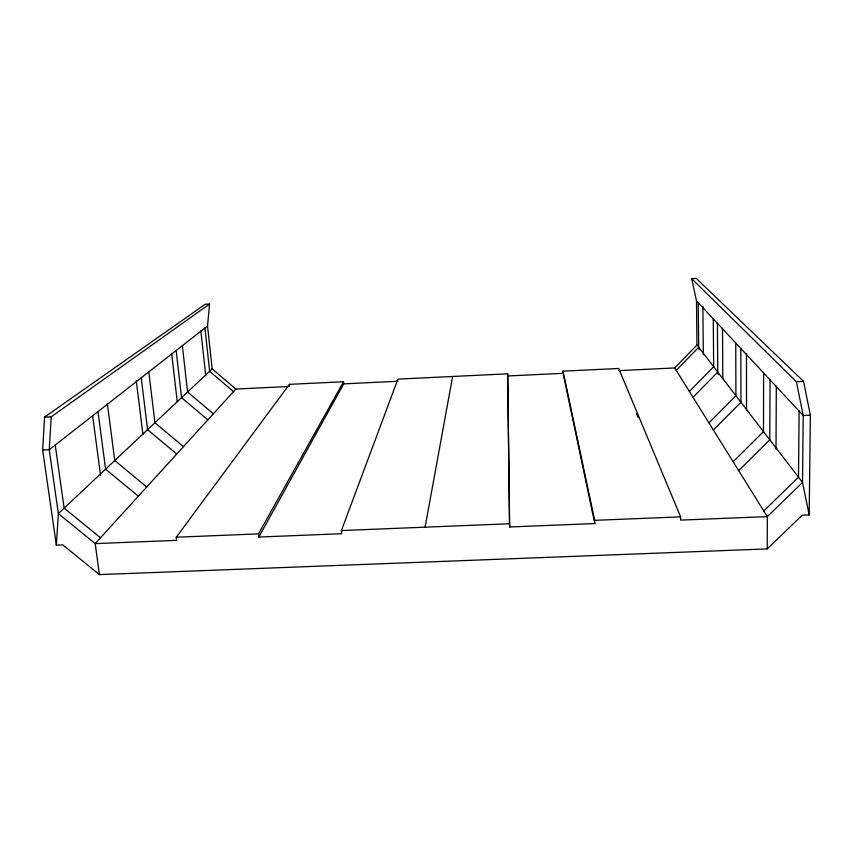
<?xml version="1.0" encoding="UTF-8"?>
<svg xmlns="http://www.w3.org/2000/svg" width="853" height="853" viewBox="0 0 853 853"><rect width="100%" height="100%" fill="white"/><g stroke="black" fill="none" stroke-linecap="round" stroke-linejoin="round"><path stroke-width="1.28" d="M763.616 372.953L763.488 431.607L733.143 461.729M288.314 386.537L235.865 389.053L212.162 368.901L207.535 325.995L209.539 304.041L205.189 304.265L44.58 417.106L42.65 449.989L56.362 545.184L62.823 544.918L99.417 574.613L767.22 548.905L767.316 516.619L674.734 367.942L618.756 370.639M770.014 379.83L769.811 439.839L738.677 470.621M776.017 449.286L776.315 386.11M799.122 411.114L798.504 477.19L763.798 510.958M809.188 514.935L810.35 415.198L803.558 381.366L696.24 278.387L691.655 278.632L696.485 300.8L696.976 345.028L802.534 482.435L809.188 514.935L802.204 515.223L767.22 548.905M209.539 304.041L51.212 416.797L49.239 449.691L58.356 513.591L56.362 545.184M425.093 527.175L452.634 376.482M212.162 368.901L58.356 513.591L95.205 543.617L176.646 540.354L176.272 537.209L289.434 384.351L343.524 381.739L258.491 533.893L258.811 537.049L341.69 533.722L341.424 530.545L397.924 379.116L507.674 373.827L509.667 526.973L594.786 523.55L594.68 520.33L563.023 371.162L618.702 368.475L680.619 516.865L680.662 520.095L767.316 516.619L802.534 482.435L803.217 415.518L796.382 381.707L691.655 278.632M258.811 537.049L343.695 383.871L343.524 381.739M235.865 389.053L95.205 543.617L99.417 574.613M674.734 367.942L696.976 345.028M676.248 370.373L698.692 347.267L698.212 302.655M689.395 391.484L713.652 366.737L713.279 318.841M692.999 397.274L717.757 372.079L717.416 323.287M708.96 422.896L735.915 395.717L735.744 342.991M713.375 429.997L740.958 402.275L740.83 348.461M207.535 325.995L49.239 449.691L42.65 449.989M343.695 383.871L398.074 381.248M507.78 375.97L563.108 373.315L594.786 523.55M44.58 417.106L51.212 416.797M796.382 381.707L803.558 381.366M810.35 415.198L803.217 415.518L696.485 300.8M176.272 537.209L258.491 533.893M341.424 530.545L509.508 523.763L507.674 373.827M594.68 520.33L680.619 516.865M100.494 537.806L64.146 508.143L55.221 445.01M138.357 496.211L105.591 469.161L97.999 411.583M146.737 486.999L114.76 460.535L107.446 404.205M183.47 446.631L154.926 422.747L148.795 371.897M176.742 454.031L147.569 429.667L141.235 377.804M207.833 419.857L181.55 397.701L176.144 350.53M213.357 413.79L187.585 392.028L182.339 345.689M233.541 391.612L209.625 371.29L204.933 328.032M636.519 413.513L638.044 417.192M698.692 347.267L699.257 349.837M717.757 372.079L718.301 374.584M92.636 415.827L100.537 475.249M136.277 380.694L142.909 434.444M171.666 353.377L177.243 401.614M200.85 330.889L205.754 375.715M289.434 384.351L289.625 386.473M509.508 523.763L509.667 526.973M563.023 371.162L563.108 373.315M702.861 306.344L703.33 354.688M722.512 328.33L722.811 378.668M746.46 353.451L746.535 410.069"/></g></svg>
